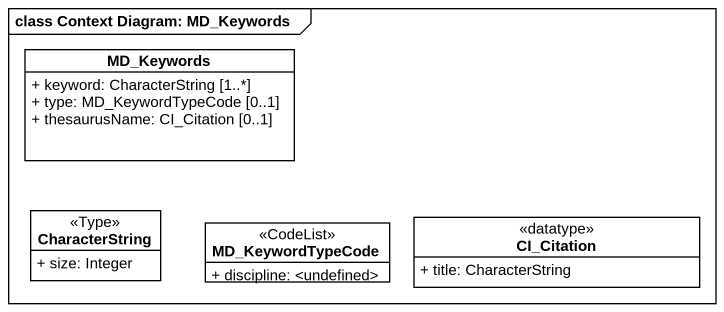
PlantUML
@startuml
mainframe class Context Diagram: MD_Keywords
hide circle
hide empty members
skinparam classAttributeIconSize 0
class MD_Keywords {
  + keyword: CharacterString [1..*]
  + type: MD_KeywordTypeCode [0..1]
  + thesaurusName: CI_Citation [0..1]
}
class CharacterString <<Type>> {
  + size: Integer
}
class MD_KeywordTypeCode <<CodeList>> {
  + discipline: <undefined>
}
class CI_Citation <<datatype>> {
  + title: CharacterString
}
@enduml
